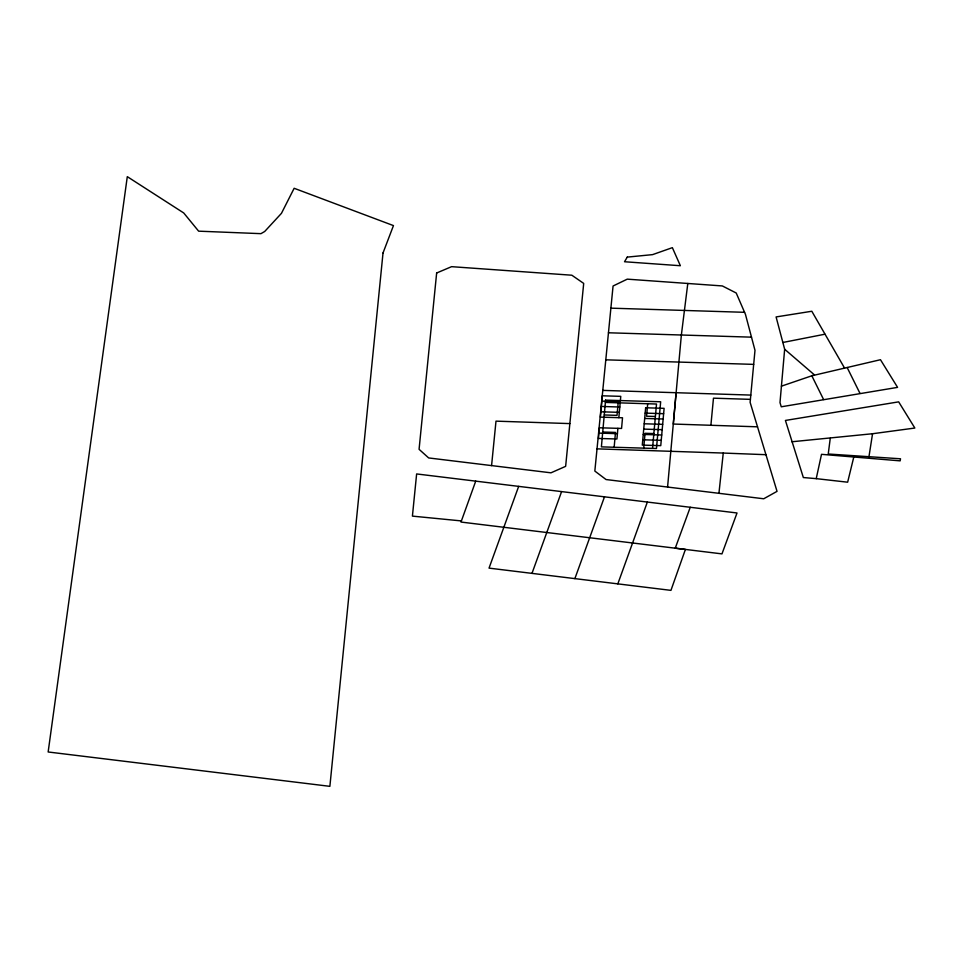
<?xml version="1.0" encoding="UTF-8"?>
<svg xmlns="http://www.w3.org/2000/svg" width="963" height="963" viewBox="0 0 963 963"><rect width="100%" height="100%" fill="white"/><g stroke="black" fill="none" stroke-linecap="round" stroke-linejoin="round"><path stroke-width="1.44" d="M844.563 368.083L811.809 311.254L776.094 316.935L784.652 349.244L779.994 402.606L781.27 406.795L897.576 387.367L880.471 359.717L811.821 375.787L823.594 399.549M614.153 447.241L615.489 432.411L602.718 432.026M618.15 402.811L617.018 415.354L604.258 414.969M617.885 428.33L616.934 438.996L598.456 438.442L599.419 427.777L621.568 428.451L622.519 417.786L600.382 417.123L602.296 395.793L620.762 396.347L618.848 417.677M643.705 448.132L645.041 433.302L653.853 433.555M647.69 403.75L646.57 416.233L655.394 416.498M652.529 448.397L656.513 404.027L605.378 402.414M676.122 392.711L667.576 487.049M750.406 399.356L750.117 402.329L777.033 491.359L763.719 498.774L606.076 479.55L594.833 471.063L613.07 285.999L627.274 279.15L722.346 285.939L736.214 293.005L745.446 314.335L754.992 350.327L750.406 399.356L713.475 398.176L710.887 425.285M491.575 465.598L495.993 421.144L569.855 423.6M718.94 493.309L723.261 453.055L765.958 454.692M830.25 438.358L828.24 454.006L900.513 458.785L900.14 460.856L821.511 454.331L816.227 478.647L803.347 477.54L785.423 420.446L898.66 401.86L914.85 428.041L872.55 433.735L791.923 441.764M687.799 283.471L681.359 335.064L673.281 424.045L757.52 426.814M868.963 456.691L872.55 433.735M853.675 457.509L847.645 482.198L816.227 478.647M617.825 583.867L647.353 502.048M574.875 578.619L604.487 496.836M475.722 481.151L461 522.054L721.973 553.881L737.02 512.978L416.63 473.94L412.417 516.12L461.385 520.923M531.985 573.37L561.598 491.599M518.672 486.375L489.035 568.122L670.946 590.367L685.415 549.416L675.244 548.188L690.242 507.284M781.402 386.175L814.445 374.896L784.652 349.244M782.859 342.479L824.918 334.209M751.489 337.158L608.46 332.777M753.68 364.375L605.787 359.825M601.815 401.126L620.28 401.679M601.333 406.458L619.811 407.012M600.852 411.791L619.329 412.345M645.162 413.115L663.639 413.669M644.68 418.448L663.158 419.001M644.211 423.78L662.676 424.334M643.729 429.113L662.195 429.667M598.938 433.109L617.415 433.663M643.248 434.445L661.713 434.999M642.766 439.778L661.244 440.332M610.879 308.16L744.568 312.313M602.778 390.388L750.803 395.083M597 448.854L723.261 453.055M847.127 367.469L859.959 393.337M605.583 400.127L601.394 446.868L656.465 448.517L660.666 401.776L605.583 400.127M645.643 407.782L642.285 445.111L660.762 445.652L664.109 408.336L645.643 407.782M383.021 252.968L329.876 786.338L48.15 751.983L127.297 176.662L183.716 212.955L198.631 231.168L260.949 233.66L264.693 231.493L281.461 213.329L294.148 188.279L393.458 225.595L383.021 252.968M436.648 272.998L419.074 449.312L428.667 457.943L550.968 472.821L565.642 466.345L583.698 283.411L571.841 275.213L451.587 266.667L436.648 272.998M627.274 257.109L624.518 261.743L680.372 265.728L672.367 247.66L652.589 254.629L627.274 257.109"/></g></svg>
